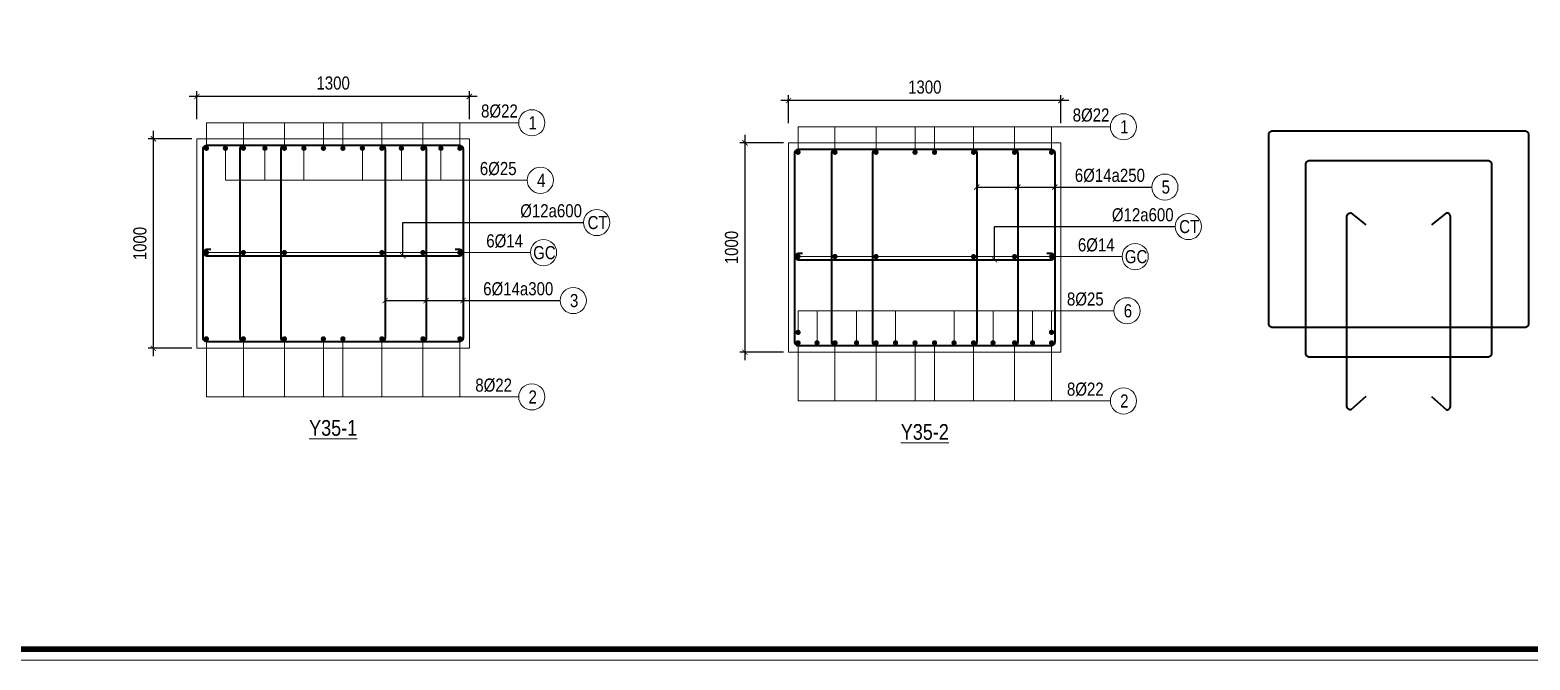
# Model space of a CAD drawing. Header units: millimetres. Extents: x 3014920 to 3563667, y -1638653 to -1356471.
# Drawn here: x 3508529 to 3515688, y -1620686 to -1617677 of the extents above; entities that cross this region are included whole.
import ezdxf
from ezdxf.enums import TextEntityAlignment as Align

# ---------------------------------------------------------------- set-up
doc = ezdxf.new("R2010")
doc.units = ezdxf.units.MM
doc.header["$MEASUREMENT"] = 0
doc.header["$PDMODE"] = 2
doc.layers.get('0').update_dxf_attribs({"lineweight": 9})
doc.layers.get('Defpoints').update_dxf_attribs({"color": 10, "lineweight": 0})
for name, color, linetype, lineweight in [('CDAI', 21, 'Continuous', 40), ('CTHEP', 50, 'Continuous', 50), ('DBAO', 90, 'Continuous', 13), ('DGIONG', 130, 'Continuous', 13), ('KTH', 154, 'Continuous', 9), ('TEXT', 7, 'Continuous', 15)]:
    doc.layers.add(name, color=color, linetype=linetype, lineweight=lineweight)
doc.styles.add('Star-HelCon', font='VHELVCN_0.TTF')
doc.styles.add('TTP-HelCon', font='VHELVCN_0.TTF')
doc.dimstyles.new('TTP-25', dxfattribs={"dimscale": 25, "dimtxt": 2.5, "dimasz": 1, "dimexe": 1, "dimexo": 1, "dimgap": 0.09, "dimtad": 0, "dimdec": 4, "dimrnd": 1, "dimzin": 9, "dimdsep": 46, "dimtxsty": 'TTP-HelCon', "dimblk": 'ARCHTICK', "dimcen": 0.09, "dimdle": 1.5, "dimclrd": 256, "dimclre": 256, "dimclrt": 7, "dimadec": 0, "dimazin": 0, "dimtfac": 1, "dimtdec": 4, "dimtmove": 0, "dimatfit": 3, "dimldrblk": 'ARCHTICK', "dimfxl": 1, "dimtvp": 1, "dimtolj": 1, "dimtzin": 0, "dimarcsym": 0})

# ---------------------------------------------------------------- blocks, each defined once
blk = doc.blocks.new('_ArchTick')
at = {"color": 0, "linetype": 'ByBlock', "const_width": 0.15}
blk.add_lwpolyline([(-0.5, -0.5), (0.5, 0.5)], dxfattribs=at)
blk = doc.blocks.new('*D586')
at = {"layer": 'Defpoints', "color": 0, "ltscale": 500, "transparency": 16777216}
for p in [(3509325.8, -1618196.6), (3509117.6, -1619196.6), (3509325.8, -1619196.6)]:
    blk.add_point(p, dxfattribs=at)
at = {"layer": 'KTH', "lineweight": -2, "ltscale": 500, "transparency": 16777216}
for p, q in [((3509117.6, -1618159.1), (3509117.6, -1619234.1)), ((3509300.8, -1618196.6), (3509092.6, -1618196.6)), ((3509300.8, -1619196.6), (3509092.6, -1619196.6))]:
    blk.add_line(p, q, dxfattribs=at)
at = {"layer": 'KTH', "lineweight": -2, "ltscale": 500, "transparency": 16777216, "xscale": 25, "yscale": 25, "zscale": 25}
for p, rotation in [((3509117.6, -1618196.6), 90), ((3509117.6, -1619196.6), 270)]:
    blk.add_blockref('_ArchTick', p, dxfattribs=dict(at, rotation=rotation))
at = {"layer": 'KTH', "color": 7, "ltscale": 500, "transparency": 16777216, "insert": (3509053.7, -1618696.6), "char_height": 62.5, "attachment_point": 5, "rotation": 90, "style": 'TTP-HelCon'}
blk.add_mtext('\\A1;1000', dxfattribs=at)
blk = doc.blocks.new('*D587')
at = {"layer": 'Defpoints', "color": 0, "ltscale": 500, "transparency": 16777216}
for p in [(3509325.8, -1617994.3), (3509325.8, -1618127.6), (3510625.8, -1618127.6)]:
    blk.add_point(p, dxfattribs=at)
at = {"layer": 'KTH', "lineweight": -2, "ltscale": 500, "transparency": 16777216}
for p, q in [((3510663.3, -1617994.3), (3509288.3, -1617994.3)), ((3509325.8, -1618102.6), (3509325.8, -1617969.3)), ((3510625.8, -1618102.6), (3510625.8, -1617969.3))]:
    blk.add_line(p, q, dxfattribs=at)
at = {"layer": 'KTH', "lineweight": -2, "ltscale": 500, "transparency": 16777216, "xscale": 25, "yscale": 25, "zscale": 25, "rotation": 180}
blk.add_blockref('_ArchTick', (3509325.8, -1617994.3), dxfattribs=at)
at = {"layer": 'KTH', "lineweight": -2, "ltscale": 500, "transparency": 16777216, "xscale": 25, "yscale": 25, "zscale": 25}
blk.add_blockref('_ArchTick', (3510625.8, -1617994.3), dxfattribs=at)
at = {"layer": 'KTH', "color": 7, "ltscale": 500, "transparency": 16777216, "insert": (3509975.8, -1617930.5), "char_height": 62.5, "attachment_point": 5, "style": 'TTP-HelCon'}
blk.add_mtext('\\A1;1300', dxfattribs=at)
blk = doc.blocks.new('*D588')
at = {"layer": 'Defpoints', "color": 0, "ltscale": 500, "transparency": 16777216}
for p in [(3512149.4, -1618215.7), (3511941.2, -1619215.7), (3512149.4, -1619215.7)]:
    blk.add_point(p, dxfattribs=at)
at = {"layer": 'KTH', "lineweight": -2, "ltscale": 500, "transparency": 16777216}
for p, q in [((3512124.4, -1618215.7), (3511916.2, -1618215.7)), ((3511941.2, -1618178.2), (3511941.2, -1619253.2)), ((3512124.4, -1619215.7), (3511916.2, -1619215.7))]:
    blk.add_line(p, q, dxfattribs=at)
at = {"layer": 'KTH', "lineweight": -2, "ltscale": 500, "transparency": 16777216, "xscale": 25, "yscale": 25, "zscale": 25}
for p, rotation in [((3511941.2, -1618215.7), 90), ((3511941.2, -1619215.7), 270)]:
    blk.add_blockref('_ArchTick', p, dxfattribs=dict(at, rotation=rotation))
at = {"layer": 'KTH', "color": 7, "ltscale": 500, "transparency": 16777216, "insert": (3511877.3, -1618715.7), "char_height": 62.5, "attachment_point": 5, "rotation": 90, "style": 'TTP-HelCon'}
blk.add_mtext('\\A1;1000', dxfattribs=at)
blk = doc.blocks.new('*D589')
at = {"layer": 'Defpoints', "color": 0, "ltscale": 500, "transparency": 16777216}
for p in [(3512149.4, -1618013.5), (3512149.4, -1618146.7), (3513449.4, -1618146.7)]:
    blk.add_point(p, dxfattribs=at)
at = {"layer": 'KTH', "lineweight": -2, "ltscale": 500, "transparency": 16777216}
for p, q in [((3513486.9, -1618013.5), (3512111.9, -1618013.5)), ((3512149.4, -1618121.7), (3512149.4, -1617988.5)), ((3513449.4, -1618121.7), (3513449.4, -1617988.5))]:
    blk.add_line(p, q, dxfattribs=at)
at = {"layer": 'KTH', "lineweight": -2, "ltscale": 500, "transparency": 16777216, "xscale": 25, "yscale": 25, "zscale": 25, "rotation": 180}
blk.add_blockref('_ArchTick', (3512149.4, -1618013.5), dxfattribs=at)
at = {"layer": 'KTH', "lineweight": -2, "ltscale": 500, "transparency": 16777216, "xscale": 25, "yscale": 25, "zscale": 25}
blk.add_blockref('_ArchTick', (3513449.4, -1618013.5), dxfattribs=at)
at = {"layer": 'KTH', "color": 7, "ltscale": 500, "transparency": 16777216, "insert": (3512799.4, -1617949.7), "char_height": 62.5, "attachment_point": 5, "style": 'TTP-HelCon'}
blk.add_mtext('\\A1;1300', dxfattribs=at)
blk = doc.blocks.new('CHG_XX_Khung ten')
blk.add_lwpolyline([(15, 579), (826, 579), (826, 15), (15, 15)], close=True)
at = {"color": 4, "linetype": 'Continuous', "const_width": 1}
blk.add_lwpolyline([(17, 577), (824, 577), (824, 17), (17, 17)], close=True, dxfattribs=at)

msp = doc.modelspace()

# ---------------------------------------------------------------- linework, layer by layer
at = {"layer": 'CDAI'}
for points in [[(3514459.77723, -1618158.03302), (3515662.27723, -1618158.03302, -0.4142135624), (3515681.02723, -1618176.78302), (3515681.02723, -1619079.28302, -0.4142135624), (3515662.27723, -1619098.03302), (3514459.77723, -1619098.03302, -0.4142135624), (3514441.02723, -1619079.28302), (3514441.02723, -1618176.78302, -0.4142135624)], [(3509374.54621, -1618226.57858), (3510577.04621, -1618226.57858, -0.4142135624), (3510595.79621, -1618245.32858), (3510595.79621, -1619147.82858, -0.4142135624), (3510577.04621, -1619166.57858), (3509374.54621, -1619166.57858, -0.4142135624), (3509355.79621, -1619147.82858), (3509355.79621, -1618245.32858, -0.4142135624)], [(3509550.97478, -1618226.57858), (3510400.61764, -1618226.57858, -0.4142135624), (3510419.36764, -1618245.32858), (3510419.36764, -1619147.82859, -0.4142135624), (3510400.61764, -1619166.57859), (3509550.97478, -1619166.57859, -0.4142135624), (3509532.22478, -1619147.82859), (3509532.22478, -1618245.32858, -0.4142135624)], [(3509746.85391, -1618226.57858), (3510204.73852, -1618226.57858, -0.4142135624), (3510223.48852, -1618245.32858), (3510223.48852, -1619147.82859, -0.4142135624), (3510204.73852, -1619166.57859), (3509746.85391, -1619166.57859, -0.4142135624), (3509728.10391, -1619147.82859), (3509728.10391, -1618245.32858, -0.4142135624)], [(3512198.15753, -1618245.73958), (3513400.65753, -1618245.73958, -0.4142135624), (3513419.40753, -1618264.48958), (3513419.40753, -1619166.98958, -0.4142135624), (3513400.65753, -1619185.73958), (3512198.15753, -1619185.73958, -0.4142135624), (3512179.40753, -1619166.98958), (3512179.40753, -1618264.48958, -0.4142135624)], [(3512374.5861, -1618245.73958), (3513224.22896, -1618245.73958, -0.4142135624), (3513242.97896, -1618264.48958), (3513242.97896, -1619166.98959, -0.4142135624), (3513224.22896, -1619185.73959), (3512374.5861, -1619185.73959, -0.4142135624), (3512355.8361, -1619166.98959), (3512355.8361, -1618264.48958, -0.4142135624)], [(3512570.46523, -1618245.73958), (3513028.34984, -1618245.73958, -0.4142135624), (3513047.09984, -1618264.48958), (3513047.09984, -1619166.98959, -0.4142135624), (3513028.34984, -1619185.73959), (3512570.46523, -1619185.73959, -0.4142135624), (3512551.71523, -1619166.98959), (3512551.71523, -1618264.48958, -0.4142135624)], [(3514636.2058, -1618299.46931), (3515485.84866, -1618299.46931, -0.4142135624), (3515504.59866, -1618318.21931), (3515504.59866, -1619220.71931, -0.4142135624), (3515485.84866, -1619239.46931), (3514636.2058, -1619239.46931, -0.4142135624), (3514617.4558, -1619220.71931), (3514617.4558, -1618318.21931, -0.4142135624)]]:
    msp.add_lwpolyline(points, format="xyb", close=True, dxfattribs=at)
for points in [[(3514904.92748, -1619427.47257), (3514832.08492, -1619490.40599, -0.4142135624), (3514813.33492, -1619471.65599), (3514813.33492, -1618569.15599, -0.4142135624), (3514832.08492, -1618550.40599), (3514904.92748, -1618606.81076)], [(3515217.12698, -1619427.47257), (3515289.96954, -1619490.40599, 0.4142135624), (3515308.71954, -1619471.65599), (3515308.71954, -1618569.15599, 0.4142135624), (3515289.96954, -1618550.40599), (3515217.12698, -1618606.81076)], [(3509392.7162, -1618724.91192), (3509370.79621, -1618724.91192, 0.4142135624), (3509355.79621, -1618739.91192, 0.4142135624), (3509370.79621, -1618754.91192), (3510580.79621, -1618754.91192, 0.4142135624), (3510595.79621, -1618739.91192, 0.4142135624), (3510580.79621, -1618724.91192), (3510558.87622, -1618724.91192)], [(3512216.32752, -1618744.07292), (3512194.40753, -1618744.07292, 0.4142135624), (3512179.40753, -1618759.07292, 0.4142135624), (3512194.40753, -1618774.07292), (3513404.40753, -1618774.07292, 0.4142135624), (3513419.40753, -1618759.07292, 0.4142135624), (3513404.40753, -1618744.07292), (3513382.48754, -1618744.07292)]]:
    msp.add_lwpolyline(points, format="xyb", dxfattribs=at)
at = {"layer": 'CTHEP', "const_width": 12.5}
for points in [[(3509364.54621, -1618241.57858, 1), (3509377.04621, -1618241.57858, 1)], [(3509455.2605, -1618241.57858, -1), (3509467.7605, -1618241.57858, -1)], [(3509540.97478, -1618241.57858, -1), (3509553.47478, -1618241.57858, -1)], [(3509643.77698, -1618241.57858, -1), (3509656.27698, -1618241.57858, -1)], [(3509736.85391, -1618241.57858, -1), (3509749.35391, -1618241.57858, -1)], [(3509829.93083, -1618241.57858, -1), (3509842.43083, -1618241.57858, -1)], [(3509935.50775, -1618241.57858, 1), (3509923.00775, -1618241.57858, 1)], [(3510016.08467, -1618241.57858, -1), (3510028.58467, -1618241.57858, -1)], [(3510109.1616, -1618241.57858, -1), (3510121.6616, -1618241.57858, -1)], [(3510202.23852, -1618241.57858, -1), (3510214.73852, -1618241.57858, -1)], [(3510307.81544, -1618241.57858, 1), (3510295.31544, -1618241.57858, 1)], [(3510410.61764, -1618241.57858, 1), (3510398.11764, -1618241.57858, 1)], [(3510496.33193, -1618241.57858, 1), (3510483.83193, -1618241.57858, 1)], [(3510574.54621, -1618241.57858, 1), (3510587.04621, -1618241.57858, 1)], [(3512188.15753, -1618260.73958, 1), (3512200.65753, -1618260.73958, 1)], [(3512364.5861, -1618260.73958, -1), (3512377.0861, -1618260.73958, -1)], [(3512560.46523, -1618260.73958, -1), (3512572.96523, -1618260.73958, -1)], [(3512759.11907, -1618260.73958, 1), (3512746.61907, -1618260.73958, 1)], [(3512839.69599, -1618260.73958, -1), (3512852.19599, -1618260.73958, -1)], [(3513025.84984, -1618260.73958, -1), (3513038.34984, -1618260.73958, -1)], [(3513234.22896, -1618260.73958, 1), (3513221.72896, -1618260.73958, 1)], [(3513398.15753, -1618260.73958, 1), (3513410.65753, -1618260.73958, 1)], [(3509364.54621, -1618739.91192, 1), (3509377.04621, -1618739.91192, 1)], [(3509540.97478, -1618739.91192, -1), (3509553.47478, -1618739.91192, -1)], [(3509736.85391, -1618739.91192, -1), (3509749.35391, -1618739.91192, -1)], [(3510202.23852, -1618739.91192, -1), (3510214.73852, -1618739.91192, -1)], [(3510410.61764, -1618739.91192, 1), (3510398.11764, -1618739.91192, 1)], [(3510574.54621, -1618739.91192, 1), (3510587.04621, -1618739.91192, 1)], [(3512188.15753, -1618759.07292, 1), (3512200.65753, -1618759.07292, 1)], [(3512364.5861, -1618759.07292, -1), (3512377.0861, -1618759.07292, -1)], [(3512560.46523, -1618759.07292, -1), (3512572.96523, -1618759.07292, -1)], [(3513025.84984, -1618759.07292, -1), (3513038.34984, -1618759.07292, -1)], [(3513234.22896, -1618759.07292, 1), (3513221.72896, -1618759.07292, 1)], [(3513398.15753, -1618759.07292, 1), (3513410.65753, -1618759.07292, 1)], [(3509364.54621, -1619151.57858, 1), (3509377.04621, -1619151.57858, 1)], [(3509540.97478, -1619151.57858, 1), (3509553.47478, -1619151.57858, 1)], [(3509736.85391, -1619151.57858, 1), (3509749.35391, -1619151.57858, 1)], [(3509935.50775, -1619151.57858, -1), (3509923.00775, -1619151.57858, -1)], [(3510016.08467, -1619151.57858, 1), (3510028.58467, -1619151.57858, 1)], [(3510202.23852, -1619151.57858, 1), (3510214.73852, -1619151.57858, 1)], [(3510410.61764, -1619151.57858, -1), (3510398.11764, -1619151.57858, -1)], [(3510574.54621, -1619151.57858, 1), (3510587.04621, -1619151.57858, 1)], [(3512188.15753, -1619120.73958, 1), (3512200.65753, -1619120.73958, 1)], [(3512188.15753, -1619170.73958, 1), (3512200.65753, -1619170.73958, 1)], [(3512278.87182, -1619170.73958, 1), (3512291.37182, -1619170.73958, 1)], [(3512364.5861, -1619170.73958, 1), (3512377.0861, -1619170.73958, 1)], [(3512467.3883, -1619170.73958, 1), (3512479.8883, -1619170.73958, 1)], [(3512560.46523, -1619170.73958, 1), (3512572.96523, -1619170.73958, 1)], [(3512653.54215, -1619170.73958, 1), (3512666.04215, -1619170.73958, 1)], [(3512759.11907, -1619170.73958, -1), (3512746.61907, -1619170.73958, -1)], [(3512839.69599, -1619170.73958, 1), (3512852.19599, -1619170.73958, 1)], [(3512932.77292, -1619170.73958, 1), (3512945.27292, -1619170.73958, 1)], [(3513025.84984, -1619170.73958, 1), (3513038.34984, -1619170.73958, 1)], [(3513131.42676, -1619170.73958, -1), (3513118.92676, -1619170.73958, -1)], [(3513234.22896, -1619170.73958, -1), (3513221.72896, -1619170.73958, -1)], [(3513319.94325, -1619170.73958, -1), (3513307.44325, -1619170.73958, -1)], [(3513398.15753, -1619120.73958, 1), (3513410.65753, -1619120.73958, 1)], [(3513398.15753, -1619170.73958, 1), (3513410.65753, -1619170.73958, 1)]]:
    msp.add_lwpolyline(points, format="xyb", close=True, dxfattribs=at)
at = {"layer": 'DBAO', "flags": 128}
for points in [[(3509325.79621, -1618196.57858), (3510625.79621, -1618196.57858)], [(3510625.79621, -1618196.57858), (3510625.79621, -1619196.57858), (3509325.79621, -1619196.57858), (3509325.79621, -1618196.57858)], [(3512149.40753, -1618215.73958), (3513449.40753, -1618215.73958)], [(3513449.40753, -1618215.73958), (3513449.40753, -1619215.73958), (3512149.40753, -1619215.73958), (3512149.40753, -1618215.73958)]]:
    msp.add_lwpolyline(points, dxfattribs=at)
at = {"layer": 'DGIONG'}
for p, q in [((3509370.79621, -1618241.57858), (3509370.79621, -1618119.82858)), ((3509370.79621, -1618119.82858), (3510861.39272, -1618119.82858)), ((3509547.22478, -1618241.57858), (3509547.22478, -1618119.82859)), ((3509743.10391, -1618241.57858), (3509743.10391, -1618119.82859)), ((3509929.25775, -1618241.57858), (3509929.25775, -1618119.82859)), ((3510022.33467, -1618241.57858), (3510022.33467, -1618119.82859)), ((3510208.48852, -1618241.57858), (3510208.48852, -1618119.82859)), ((3510404.36764, -1618241.57858), (3510404.36764, -1618119.82859)), ((3510580.79621, -1618241.57858), (3510580.79621, -1618119.82858)), ((3512194.40753, -1618260.73958), (3512194.40753, -1618138.98958)), ((3512194.40753, -1618138.98958), (3513685.00404, -1618138.98958)), ((3512370.8361, -1618260.73958), (3512370.8361, -1618138.98959)), ((3512566.71523, -1618260.73958), (3512566.71523, -1618138.98959)), ((3512752.86907, -1618260.73958), (3512752.86907, -1618138.98959)), ((3512845.94599, -1618260.73958), (3512845.94599, -1618138.98959)), ((3513032.09984, -1618260.73958), (3513032.09984, -1618138.98959)), ((3513227.97896, -1618260.73958), (3513227.97896, -1618138.98959)), ((3513404.40753, -1618260.73958), (3513404.40753, -1618138.98958)), ((3509461.5105, -1618241.57858), (3509461.5105, -1618394.60758)), ((3509650.02698, -1618241.57858), (3509650.02698, -1618394.60758)), ((3509836.18083, -1618241.57858), (3509836.18083, -1618394.60758)), ((3510115.4116, -1618241.57858), (3510115.4116, -1618394.60758)), ((3510301.56544, -1618241.57858), (3510301.56544, -1618394.60758)), ((3510490.08193, -1618241.57858), (3510490.08193, -1618394.60758)), ((3509461.5105, -1618394.60758), (3510902.29825, -1618394.60758)), ((3509370.79621, -1618739.91192), (3510917.35728, -1618739.91192)), ((3512194.40753, -1618759.07292), (3513740.9686, -1618759.07292)), ((3512194.40753, -1619017.71058), (3513702.20154, -1619017.71058)), ((3512194.40753, -1619120.73958), (3512194.40753, -1619017.71058)), ((3512285.12182, -1619170.73958), (3512285.12182, -1619017.71058)), ((3512473.6383, -1619170.73958), (3512473.6383, -1619017.71058)), ((3512659.79215, -1619170.73958), (3512659.79215, -1619017.71058)), ((3512939.02292, -1619170.73958), (3512939.02292, -1619017.71058)), ((3513125.17676, -1619170.73958), (3513125.17676, -1619017.71058)), ((3513313.69325, -1619170.73958), (3513313.69325, -1619017.71058)), ((3513404.40753, -1619120.73958), (3513404.40753, -1619017.71058)), ((3509370.79621, -1619428.98041), (3509370.79621, -1619151.57858)), ((3509547.22478, -1619428.98041), (3509547.22478, -1619151.57858)), ((3509743.10391, -1619428.98041), (3509743.10391, -1619151.57858)), ((3509929.25775, -1619151.57858), (3509929.25775, -1619428.98041)), ((3510022.33467, -1619151.57858), (3510022.33467, -1619428.98041)), ((3510208.48852, -1619428.98041), (3510208.48852, -1619151.57858)), ((3510404.36764, -1619428.98041), (3510404.36764, -1619151.57858)), ((3510580.79621, -1619428.98041), (3510580.79621, -1619151.57858)), ((3512194.40753, -1619448.14141), (3512194.40753, -1619170.73958)), ((3512370.8361, -1619448.14141), (3512370.8361, -1619170.73958)), ((3512566.71523, -1619448.14141), (3512566.71523, -1619170.73958)), ((3512752.86907, -1619170.73958), (3512752.86907, -1619448.14141)), ((3512845.94599, -1619170.73958), (3512845.94599, -1619448.14141)), ((3513032.09984, -1619448.14141), (3513032.09984, -1619170.73958)), ((3513227.97896, -1619448.14141), (3513227.97896, -1619170.73958)), ((3513404.40753, -1619448.14141), (3513404.40753, -1619170.73958)), ((3509370.79621, -1619428.98041), (3510861.39272, -1619428.98041)), ((3512194.40753, -1619448.14141), (3513685.00404, -1619448.14141))]:
    msp.add_line(p, q, dxfattribs=at)
for centre in [(3510923.89272, -1618119.82858), (3513747.50404, -1618138.98958), (3510964.79825, -1618394.60758), (3513945.33437, -1618427.03844), (3511233.64632, -1618596.35112), (3514057.25764, -1618615.51212), (3510979.85728, -1618739.91192), (3513803.4686, -1618759.07292), (3511121.72305, -1618968.84694), (3513764.70154, -1619017.71058), (3510923.89272, -1619428.98041), (3513747.50404, -1619448.14141)]:
    msp.add_circle(centre, 62.5, dxfattribs=at)

# ---------------------------------------------------------------- texts
at = {"layer": 'TEXT', "style": 'TTP-HelCon'}
for s, p in [('8Þ22', (3510681.75455, -1618094.82858)), ('8Þ22', (3513505.36587, -1618113.98958)), ('6Þ25', (3510675.91898, -1618369.60758)), ('6Þ14a250', (3513515.48607, -1618402.03844)), ('Þ12a600', (3510868.5609, -1618571.35112)), ('Þ12a600', (3513692.17222, -1618590.51212)), ('6Þ14', (3510706.52201, -1618714.91192)), ('6Þ14', (3513530.13333, -1618734.07292)), ('6Þ14a300', (3510691.87475, -1618943.84694)), ('8Þ25', (3513477.86587, -1618992.71058)), ('8Þ22', (3510654.25455, -1619403.98041)), ('8Þ22', (3513477.86587, -1619423.14141))]:
    msp.add_text(s, height=62.5, dxfattribs=at).set_placement(p)
at = {"layer": 'TEXT', "style": 'Star-HelCon'}
for s, p in [('1', (3510928.05939, -1618119.82858)), ('1', (3513751.67071, -1618138.98958)), ('4', (3510968.96491, -1618394.60758)), ('5', (3513949.50103, -1618427.03844)), ('CT', (3511237.81299, -1618596.35112)), ('CT', (3514061.42431, -1618615.51212)), ('GC', (3510984.02394, -1618739.91192)), ('GC', (3513807.63526, -1618759.07292)), ('3', (3511125.88971, -1618968.84694)), ('6', (3513768.86821, -1619017.71058)), ('2', (3510928.05939, -1619428.98041)), ('2', (3513751.67071, -1619448.14141))]:
    msp.add_text(s, height=62.5, dxfattribs=at).set_placement(p, align=Align.MIDDLE)
at = {"layer": 'TEXT', "style": 'TTP-HelCon'}
for s, p in [('%%UY35-1', (3509975.79621, -1619614.56657)), ('%%UY35-2', (3512799.40753, -1619633.72757))]:
    msp.add_text(s, height=75, dxfattribs=at).set_placement(p, align=Align.CENTER)

# ---------------------------------------------------------------- dimensions: what is measured, and where the dimension line sits
at = {"layer": 'KTH', "ltscale": 500}
for base, p1, p2, picture, middle in [((3509325.79621, -1617994.32858), (3510625.79621, -1618127.56664), (3509325.79621, -1618127.56664), '*D587', (3509975.79621, -1617930.49525)), ((3512149.40753, -1618013.48958), (3513449.40753, -1618146.72764), (3512149.40753, -1618146.72764), '*D589', (3512799.40753, -1617949.65625))]:
    dim = msp.add_linear_dim(base=base, p1=p1, p2=p2, dimstyle='TTP-25', dxfattribs=at)
    dim.commit()
    dim.dimension.update_dxf_attribs({"geometry": picture, "text_midpoint": middle})
for base, p1, p2, picture, middle in [((3509117.55857, -1619196.57858), (3509325.79621, -1618196.57858), (3509325.79621, -1619196.57858), '*D586', (3509053.72524, -1618696.57858)), ((3511941.16989, -1619215.73958), (3512149.40753, -1618215.73958), (3512149.40753, -1619215.73958), '*D588', (3511877.33656, -1618715.73958))]:
    dim = msp.add_linear_dim(base=base, p1=p1, p2=p2, angle=90, dimstyle='TTP-25', dxfattribs=at)
    dim.commit()
    dim.dimension.update_dxf_attribs({"geometry": picture, "text_midpoint": middle})

# ---------------------------------------------------------------- leaders
at = {"layer": 'DGIONG'}
for points in [[(3513047.09984, -1618427.03844), (3513882.83437, -1618427.03844)], [(3513242.97896, -1618427.03844), (3513882.83437, -1618427.03844)], [(3513419.40753, -1618427.03844), (3513882.83437, -1618427.03844)], [(3510308.48039, -1618754.91192), (3510308.48039, -1618596.35112), (3511171.14632, -1618596.35112)], [(3513132.09171, -1618774.07292), (3513132.09171, -1618615.51212), (3513994.75764, -1618615.51212)], [(3510223.48852, -1618968.84694), (3511059.22305, -1618968.84694)], [(3510419.36764, -1618968.84694), (3511059.22305, -1618968.84694)], [(3510595.79621, -1618968.84694), (3511059.22305, -1618968.84694)]]:
    msp.add_leader(points, dimstyle='TTP-25', dxfattribs=at)

# ---------------------------------------------------------------- next in the draw order: block references
at = {"color": 5, "xscale": 25.92478421704392, "yscale": 25.92478421704392, "zscale": 25.92478421704392}
msp.add_blockref('CHG_XX_Khung ten', (3498258.98493, -1621074.38806), dxfattribs=at)

doc.saveas('drawing.dxf')
